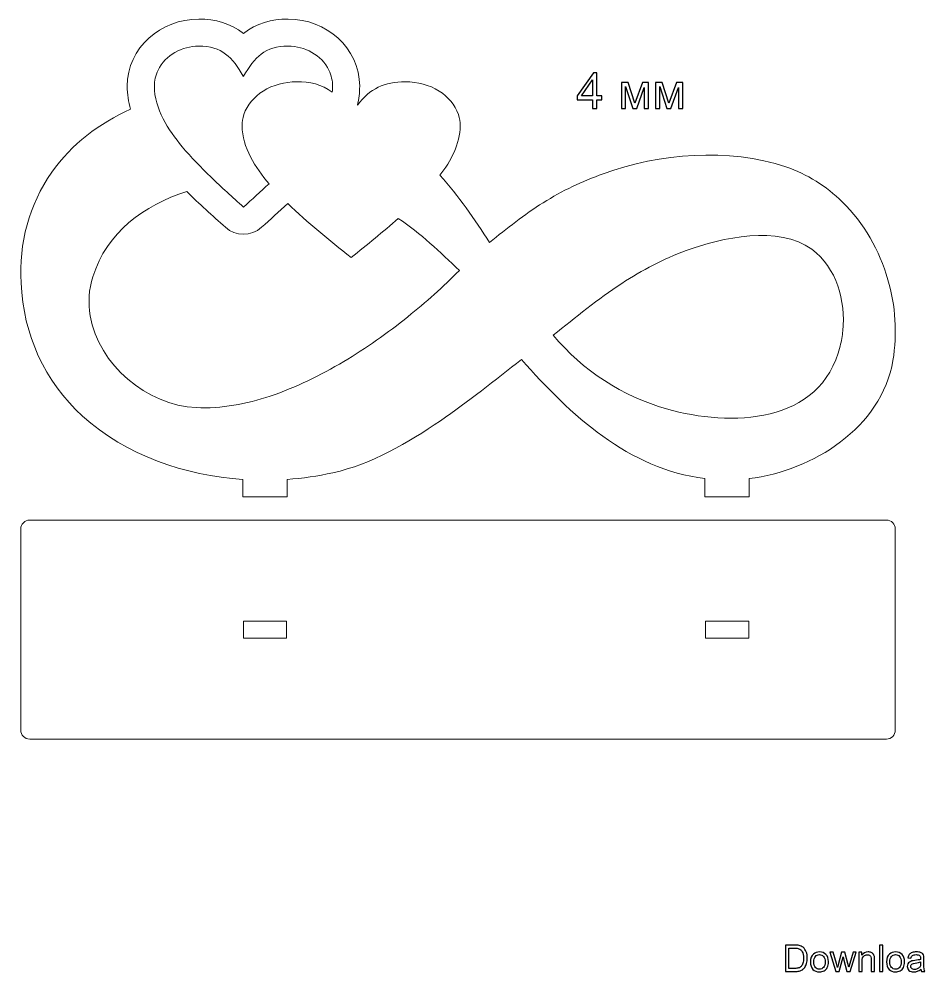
# Model space of a CAD drawing. Header units: millimetres. Extents: x -214 to 203, y -182 to 37.
# Drawn here: x -214 to -6.7, y -181.5 to 36.5 of the extents above; entities that cross this region are included whole.
import ezdxf

# ---------------------------------------------------------------- set-up
doc = ezdxf.new("R2010")
doc.units = ezdxf.units.MM
doc.header["$MEASUREMENT"] = 0
doc.layers.add('Layer 1', color=7, linetype='Continuous')

msp = doc.modelspace()

# ---------------------------------------------------------------- linework, layer by layer
at = {"layer": 'Layer 1', "lineweight": 9}
for points, knots in [([(-98.9671, -41.3913), (-105.1202, -46.1388), (-111.1523, -51.0087), (-117.5669, -55.41), (-117.5669, -55.41), (-124.9181, -60.454), (-133.3658, -65.351), (-142.1388, -67.3132), (-142.1388, -67.3132), (-145.5942, -68.0861), (-149.1123, -68.5881), (-152.6444, -68.8325), (-152.6444, -68.8325), (-152.6444, -68.8325), (-152.6444, -72.8381), (-152.6444, -72.8381), (-152.6444, -72.8381), (-152.6444, -72.8381), (-162.7444, -72.8381), (-162.7444, -72.8381), (-162.7444, -72.8381), (-162.7444, -72.8381), (-162.7444, -68.8332), (-162.7444, -68.8332), (-162.7444, -68.8332), (-175.9405, -67.9245), (-189.5235, -63.3631), (-199.4143, -54.3416), (-199.4143, -54.3416), (-208.2505, -46.2821), (-212.9168, -35.7805), (-213.509, -23.8608), (-213.509, -23.8608), (-213.9604, -14.7765), (-211.7362, -6.0038), (-206.4708, 1.4655), (-206.4708, 1.4655), (-201.9399, 7.8928), (-195.6188, 12.7001), (-188.4548, 15.8588), (-188.4548, 15.8588), (-188.933, 17.5771), (-189.2013, 19.3415), (-189.2013, 21.1266), (-189.2013, 21.1266), (-189.2013, 30.0255), (-181.4375, 36.5094), (-172.8357, 36.5094), (-172.8357, 36.5094), (-169.0326, 36.5094), (-165.5978, 35.5857), (-162.6138, 33.1867), (-162.6138, 33.1867), (-159.63, 35.5857), (-156.195, 36.5094), (-152.3921, 36.5094), (-152.3921, 36.5094), (-143.7903, 36.5094), (-136.0265, 30.0256), (-136.0265, 21.1266), (-136.0265, 21.1266), (-136.0265, 19.6682), (-136.2068, 18.2212), (-136.5346, 16.8017), (-136.5346, 16.8017), (-133.6281, 20.6484), (-130.4466, 22.1597), (-125.5303, 22.1597), (-125.5303, 22.1597), (-122.8393, 22.1597), (-120.1245, 21.4654), (-117.8396, 20.0242), (-117.8396, 20.0242), (-115.8369, 18.761), (-114.1802, 16.9177), (-113.4402, 14.6407), (-113.4402, 14.6407), (-113.1711, 13.8125), (-113.0331, 12.9515), (-113.0331, 12.0806), (-113.0331, 12.0806), (-113.0331, 7.9063), (-115.1934, 3.9978), (-117.6485, 0.755), (-117.6485, 0.755), (-113.4241, -4.0121), (-109.6866, -9.2323), (-106.3006, -14.6218), (-106.3006, -14.6218), (-102.3543, -11.4182), (-98.3507, -8.2321), (-94.0457, -5.5188), (-94.0457, -5.5188), (-89.6721, -2.7622), (-85.1513, -0.642), (-80.2956, 1.1235), (-80.2956, 1.1235), (-67.384, 5.8179), (-51.6432, 7.1102), (-38.4915, 2.6792), (-38.4915, 2.6792), (-33.618, 1.0372), (-29.2639, -1.7091), (-25.5976, -5.3057), (-25.5976, -5.3057), (-20.6222, -10.1866), (-17.0803, -16.4601), (-15.1554, -23.1391), (-15.1554, -23.1391), (-13.4371, -29.1015), (-12.9794, -35.4808), (-14.0148, -41.6082), (-14.0148, -41.6082), (-16.622, -57.0379), (-32.337, -66.835), (-46.9195, -68.6511), (-46.9195, -68.6511), (-46.9195, -68.6511), (-46.9195, -72.8381), (-46.9195, -72.8381), (-46.9195, -72.8381), (-46.9195, -72.8381), (-57.0195, -72.8381), (-57.0195, -72.8381), (-57.0195, -72.8381), (-57.0195, -72.8381), (-57.0195, -68.637), (-57.0195, -68.637), (-57.0195, -68.637), (-74.4659, -66.472), (-87.867, -54.0853), (-98.9671, -41.3913)], [0, 0, 0, 0, 0.02941176, 0.02941176, 0.02941176, 0.02941176, 0.05882353, 0.05882353, 0.05882353, 0.05882353, 0.08823529, 0.08823529, 0.08823529, 0.08823529, 0.11764706, 0.11764706, 0.11764706, 0.11764706, 0.14705882, 0.14705882, 0.14705882, 0.14705882, 0.17647059, 0.17647059, 0.17647059, 0.17647059, 0.20588235, 0.20588235, 0.20588235, 0.20588235, 0.23529412, 0.23529412, 0.23529412, 0.23529412, 0.26470588, 0.26470588, 0.26470588, 0.26470588, 0.29411765, 0.29411765, 0.29411765, 0.29411765, 0.32352941, 0.32352941, 0.32352941, 0.32352941, 0.35294118, 0.35294118, 0.35294118, 0.35294118, 0.38235294, 0.38235294, 0.38235294, 0.38235294, 0.41176471, 0.41176471, 0.41176471, 0.41176471, 0.44117647, 0.44117647, 0.44117647, 0.44117647, 0.47058824, 0.47058824, 0.47058824, 0.47058824, 0.5, 0.5, 0.5, 0.5, 0.52941176, 0.52941176, 0.52941176, 0.52941176, 0.55882353, 0.55882353, 0.55882353, 0.55882353, 0.58823529, 0.58823529, 0.58823529, 0.58823529, 0.61764706, 0.61764706, 0.61764706, 0.61764706, 0.64705882, 0.64705882, 0.64705882, 0.64705882, 0.67647059, 0.67647059, 0.67647059, 0.67647059, 0.70588235, 0.70588235, 0.70588235, 0.70588235, 0.73529412, 0.73529412, 0.73529412, 0.73529412, 0.76470588, 0.76470588, 0.76470588, 0.76470588, 0.79411765, 0.79411765, 0.79411765, 0.79411765, 0.82352941, 0.82352941, 0.82352941, 0.82352941, 0.85294118, 0.85294118, 0.85294118, 0.85294118, 0.88235294, 0.88235294, 0.88235294, 0.88235294, 0.91176471, 0.91176471, 0.91176471, 0.91176471, 0.94117647, 0.94117647, 0.94117647, 0.94117647, 1, 1, 1, 1]), ([(-156.762, -1.1653), (-159.8619, 2.4778), (-162.9228, 7.1211), (-162.9228, 12.0806), (-162.9228, 12.0806), (-162.9228, 12.9516), (-162.7847, 13.8127), (-162.5156, 14.6409), (-162.5156, 14.6409), (-161.7756, 16.9179), (-160.119, 18.7611), (-158.1163, 20.0243), (-158.1163, 20.0243), (-155.8314, 21.4655), (-153.1166, 22.1597), (-150.4257, 22.1597), (-150.4257, 22.1597), (-147.4376, 22.1597), (-144.7005, 21.5995), (-142.2944, 19.7705), (-142.2944, 19.7705), (-142.2465, 20.2209), (-142.2204, 20.6736), (-142.2204, 21.1266), (-142.2204, 21.1266), (-142.2204, 22.4081), (-142.5125, 23.6583), (-143.0719, 24.8106), (-143.0719, 24.8106), (-144.7777, 28.3244), (-148.5619, 30.3154), (-152.3921, 30.3154), (-152.3921, 30.3154), (-157.6494, 30.3154), (-160.1361, 27.8123), (-162.57, 23.4122), (-162.57, 23.4122), (-162.57, 23.4122), (-162.6138, 23.3331), (-162.6138, 23.3331), (-162.6138, 23.3331), (-162.6138, 23.3331), (-162.6576, 23.4122), (-162.6576, 23.4122), (-162.6576, 23.4122), (-165.0917, 27.8123), (-167.5783, 30.3154), (-172.8357, 30.3154), (-172.8357, 30.3154), (-176.6657, 30.3154), (-180.4499, 28.3245), (-182.1557, 24.8109), (-182.1557, 24.8109), (-182.7152, 23.6585), (-183.0073, 22.4082), (-183.0073, 21.1266), (-183.0073, 21.1266), (-183.0073, 15.9866), (-179.793, 11.1117), (-176.6303, 7.3002), (-176.6303, 7.3002), (-174.6056, 4.8603), (-172.3671, 2.5747), (-170.0858, 0.3752), (-170.0858, 0.3752), (-167.6457, -1.9772), (-165.1281, -4.2501), (-162.6138, -6.5225), (-162.6138, -6.5225), (-160.652, -4.7493), (-158.6895, -2.976), (-156.762, -1.1653)], [0, 0, 0, 0, 0.05263158, 0.05263158, 0.05263158, 0.05263158, 0.10526316, 0.10526316, 0.10526316, 0.10526316, 0.15789474, 0.15789474, 0.15789474, 0.15789474, 0.21052632, 0.21052632, 0.21052632, 0.21052632, 0.26315789, 0.26315789, 0.26315789, 0.26315789, 0.31578947, 0.31578947, 0.31578947, 0.31578947, 0.36842105, 0.36842105, 0.36842105, 0.36842105, 0.42105263, 0.42105263, 0.42105263, 0.42105263, 0.47368421, 0.47368421, 0.47368421, 0.47368421, 0.52631579, 0.52631579, 0.52631579, 0.52631579, 0.57894737, 0.57894737, 0.57894737, 0.57894737, 0.63157895, 0.63157895, 0.63157895, 0.63157895, 0.68421053, 0.68421053, 0.68421053, 0.68421053, 0.73684211, 0.73684211, 0.73684211, 0.73684211, 0.78947368, 0.78947368, 0.78947368, 0.78947368, 0.84210526, 0.84210526, 0.84210526, 0.84210526, 0.89473684, 0.89473684, 0.89473684, 0.89473684, 1, 1, 1, 1]), ([(-127.181, -9.1082), (-130.6741, -12.1951), (-134.317, -15.1206), (-137.9465, -18.0448), (-137.9465, -18.0448), (-137.9465, -18.0448), (-137.9779, -18.0701), (-137.9779, -18.0701), (-137.9779, -18.0701), (-137.9779, -18.0701), (-138.0093, -18.0448), (-138.0093, -18.0448), (-138.0093, -18.0448), (-142.9258, -14.0837), (-147.9452, -10.0859), (-152.4811, -5.6902), (-152.4811, -5.6902), (-154.4614, -7.5368), (-156.4855, -9.3326), (-158.4941, -11.148), (-158.4941, -11.148), (-160.8432, -13.2712), (-164.3845, -13.2712), (-166.7336, -11.148), (-166.7336, -11.148), (-169.7231, -8.4461), (-172.7341, -5.7864), (-175.6037, -2.9542), (-175.6037, -2.9542), (-185.4222, -6.1025), (-193.8876, -12.2925), (-197.0877, -22.4714), (-197.0877, -22.4714), (-198.0007, -25.3754), (-198.1868, -28.4041), (-197.6785, -31.4029), (-197.6785, -31.4029), (-195.7799, -42.6032), (-184.662, -51.8702), (-173.4214, -52.409), (-173.4214, -52.409), (-167.6929, -52.6835), (-161.9147, -51.5522), (-156.4968, -49.7518), (-156.4968, -49.7518), (-150.6324, -47.8029), (-144.9834, -45.0157), (-139.6819, -41.8554), (-139.6819, -41.8554), (-134.553, -38.7979), (-129.6419, -35.325), (-124.9833, -31.5921), (-124.9833, -31.5921), (-120.8801, -28.3043), (-116.9184, -24.7772), (-113.219, -21.0392), (-113.219, -21.0392), (-117.6136, -16.8092), (-122.0842, -12.4932), (-127.181, -9.1082)], [0, 0, 0, 0, 0.0625, 0.0625, 0.0625, 0.0625, 0.125, 0.125, 0.125, 0.125, 0.1875, 0.1875, 0.1875, 0.1875, 0.25, 0.25, 0.25, 0.25, 0.3125, 0.3125, 0.3125, 0.3125, 0.375, 0.375, 0.375, 0.375, 0.4375, 0.4375, 0.4375, 0.4375, 0.5, 0.5, 0.5, 0.5, 0.5625, 0.5625, 0.5625, 0.5625, 0.625, 0.625, 0.625, 0.625, 0.6875, 0.6875, 0.6875, 0.6875, 0.75, 0.75, 0.75, 0.75, 0.8125, 0.8125, 0.8125, 0.8125, 0.875, 0.875, 0.875, 0.875, 1, 1, 1, 1]), ([(-91.7298, -35.8334), (-85.0808, -43.8856), (-75.8331, -49.8527), (-65.7954, -52.7029), (-65.7954, -52.7029), (-51.229, -56.8391), (-30.498, -56.3528), (-26.0844, -38.3164), (-26.0844, -38.3164), (-25.8034, -37.1684), (-25.6045, -35.9999), (-25.4868, -34.8239), (-25.4868, -34.8239), (-24.8055, -28.0178), (-26.854, -20.3744), (-32.5812, -16.1743), (-32.5812, -16.1743), (-40.1312, -10.6374), (-53.2314, -13.4642), (-61.3311, -16.4702), (-61.3311, -16.4702), (-66.5595, -18.4105), (-71.3887, -20.9372), (-76.0505, -23.9877), (-76.0505, -23.9877), (-81.5287, -27.5724), (-86.6306, -31.7373), (-91.7298, -35.8334)], [0, 0, 0, 0, 0.125, 0.125, 0.125, 0.125, 0.25, 0.25, 0.25, 0.25, 0.375, 0.375, 0.375, 0.375, 0.5, 0.5, 0.5, 0.5, 0.625, 0.625, 0.625, 0.625, 0.75, 0.75, 0.75, 0.75, 1, 1, 1, 1]), ([(-211.5165, -78.1451), (-211.5165, -78.1451), (-15.5163, -78.1451), (-15.5163, -78.1451), (-15.5163, -78.1451), (-14.3887, -78.1451), (-13.4664, -79.0675), (-13.4664, -80.1951), (-13.4664, -80.1951), (-13.4664, -80.1951), (-13.4664, -126.1952), (-13.4664, -126.1952), (-13.4664, -126.1952), (-13.4664, -127.3228), (-14.3886, -128.2453), (-15.5163, -128.2453), (-15.5163, -128.2453), (-15.5163, -128.2453), (-211.5165, -128.2453), (-211.5165, -128.2453), (-211.5165, -128.2453), (-212.6442, -128.2453), (-213.5664, -127.3228), (-213.5664, -126.1952), (-213.5664, -126.1952), (-213.5664, -126.1952), (-213.5664, -80.1951), (-213.5664, -80.1951), (-213.5664, -80.1951), (-213.5664, -79.0675), (-212.6441, -78.1451), (-211.5165, -78.1451)], [0, 0, 0, 0, 0.11111111, 0.11111111, 0.11111111, 0.11111111, 0.22222222, 0.22222222, 0.22222222, 0.22222222, 0.33333333, 0.33333333, 0.33333333, 0.33333333, 0.44444444, 0.44444444, 0.44444444, 0.44444444, 0.55555556, 0.55555556, 0.55555556, 0.55555556, 0.66666667, 0.66666667, 0.66666667, 0.66666667, 0.77777778, 0.77777778, 0.77777778, 0.77777778, 1, 1, 1, 1]), ([(-162.6444, -101.2452), (-162.6444, -101.2452), (-162.6444, -105.1452), (-162.6444, -105.1452), (-162.6444, -105.1452), (-162.6444, -105.1452), (-152.7444, -105.1452), (-152.7444, -105.1452), (-152.7444, -105.1452), (-152.7444, -105.1452), (-152.7444, -101.2452), (-152.7444, -101.2452), (-152.7444, -101.2452), (-152.7444, -101.2452), (-162.6444, -101.2452), (-162.6444, -101.2452)], [0, 0, 0, 0, 0.2, 0.2, 0.2, 0.2, 0.4, 0.4, 0.4, 0.4, 0.6, 0.6, 0.6, 0.6, 1, 1, 1, 1]), ([(-56.9195, -101.2452), (-56.9195, -101.2452), (-56.9195, -105.1452), (-56.9195, -105.1452), (-56.9195, -105.1452), (-56.9195, -105.1452), (-47.0195, -105.1452), (-47.0195, -105.1452), (-47.0195, -105.1452), (-47.0195, -105.1452), (-47.0195, -101.2452), (-47.0195, -101.2452), (-47.0195, -101.2452), (-47.0195, -101.2452), (-56.9195, -101.2452), (-56.9195, -101.2452)], [0, 0, 0, 0, 0.2, 0.2, 0.2, 0.2, 0.4, 0.4, 0.4, 0.4, 0.6, 0.6, 0.6, 0.6, 1, 1, 1, 1])]:
    msp.add_open_spline(points, degree=3, knots=knots, dxfattribs=at)
at = {"layer": 'Layer 1', "color": 1}
for points, knots in [([(-82.7274, 16.0781), (-82.7274, 16.0781), (-82.7274, 18.0179), (-82.7274, 18.0179), (-82.7274, 18.0179), (-82.7274, 18.0179), (-86.2553, 18.0179), (-86.2553, 18.0179), (-86.2553, 18.0179), (-86.2553, 18.0179), (-86.2553, 18.9367), (-86.2553, 18.9367), (-86.2553, 18.9367), (-86.2553, 18.9367), (-82.5458, 24.2003), (-82.5458, 24.2003), (-82.5458, 24.2003), (-82.5458, 24.2003), (-81.7291, 24.2003), (-81.7291, 24.2003), (-81.7291, 24.2003), (-81.7291, 24.2003), (-81.7291, 18.9367), (-81.7291, 18.9367), (-81.7291, 18.9367), (-81.7291, 18.9367), (-80.6287, 18.9367), (-80.6287, 18.9367), (-80.6287, 18.9367), (-80.6287, 18.9367), (-80.6287, 18.0179), (-80.6287, 18.0179), (-80.6287, 18.0179), (-80.6287, 18.0179), (-81.7291, 18.0179), (-81.7291, 18.0179), (-81.7291, 18.0179), (-81.7291, 18.0179), (-81.7291, 16.0781), (-81.7291, 16.0781), (-81.7291, 16.0781), (-81.7291, 16.0781), (-82.7274, 16.0781), (-82.7274, 16.0781)], [0, 0, 0, 0, 0.08333333, 0.08333333, 0.08333333, 0.08333333, 0.16666667, 0.16666667, 0.16666667, 0.16666667, 0.25, 0.25, 0.25, 0.25, 0.33333333, 0.33333333, 0.33333333, 0.33333333, 0.41666667, 0.41666667, 0.41666667, 0.41666667, 0.5, 0.5, 0.5, 0.5, 0.58333333, 0.58333333, 0.58333333, 0.58333333, 0.66666667, 0.66666667, 0.66666667, 0.66666667, 0.75, 0.75, 0.75, 0.75, 0.83333333, 0.83333333, 0.83333333, 0.83333333, 1, 1, 1, 1]), ([(-82.7274, 18.9367), (-82.7274, 18.9367), (-82.7274, 22.5913), (-82.7274, 22.5913), (-82.7274, 22.5913), (-82.7274, 22.5913), (-85.274, 18.9367), (-85.274, 18.9367), (-85.274, 18.9367), (-85.274, 18.9367), (-82.7274, 18.9367), (-82.7274, 18.9367)], [0, 0, 0, 0, 0.25, 0.25, 0.25, 0.25, 0.5, 0.5, 0.5, 0.5, 1, 1, 1, 1]), ([(-76.148, 21.9655), (-76.148, 21.9655), (-74.6128, 21.9655), (-74.6128, 21.9655), (-74.6128, 21.9655), (-74.6128, 21.9655), (-73.0568, 17.254), (-73.0568, 17.254), (-73.0568, 17.254), (-73.0568, 17.254), (-71.3344, 21.9655), (-71.3344, 21.9655), (-71.3344, 21.9655), (-71.3344, 21.9655), (-69.9089, 21.9655), (-69.9089, 21.9655), (-69.9089, 21.9655), (-69.9089, 21.9655), (-69.9089, 16.0781), (-69.9089, 16.0781), (-69.9089, 16.0781), (-69.9089, 16.0781), (-70.9072, 16.0781), (-70.9072, 16.0781), (-70.9072, 16.0781), (-70.9072, 16.0781), (-70.9072, 20.8179), (-70.9072, 20.8179), (-70.9072, 20.8179), (-70.9072, 20.8179), (-72.6409, 16.0781), (-72.6409, 16.0781), (-72.6409, 16.0781), (-72.6409, 16.0781), (-73.5332, 16.0781), (-73.5332, 16.0781), (-73.5332, 16.0781), (-73.5332, 16.0781), (-75.1725, 21.0448), (-75.1725, 21.0448), (-75.1725, 21.0448), (-75.1725, 21.0448), (-75.1725, 16.0781), (-75.1725, 16.0781), (-75.1725, 16.0781), (-75.1725, 16.0781), (-76.148, 16.0781), (-76.148, 16.0781), (-76.148, 16.0781), (-76.148, 16.0781), (-76.148, 21.9655), (-76.148, 21.9655)], [0, 0, 0, 0, 0.07142857, 0.07142857, 0.07142857, 0.07142857, 0.14285714, 0.14285714, 0.14285714, 0.14285714, 0.21428571, 0.21428571, 0.21428571, 0.21428571, 0.28571429, 0.28571429, 0.28571429, 0.28571429, 0.35714286, 0.35714286, 0.35714286, 0.35714286, 0.42857143, 0.42857143, 0.42857143, 0.42857143, 0.5, 0.5, 0.5, 0.5, 0.57142857, 0.57142857, 0.57142857, 0.57142857, 0.64285714, 0.64285714, 0.64285714, 0.64285714, 0.71428571, 0.71428571, 0.71428571, 0.71428571, 0.78571429, 0.78571429, 0.78571429, 0.78571429, 0.85714286, 0.85714286, 0.85714286, 0.85714286, 1, 1, 1, 1]), ([(-68.349, 21.9655), (-68.349, 21.9655), (-66.8139, 21.9655), (-66.8139, 21.9655), (-66.8139, 21.9655), (-66.8139, 21.9655), (-65.2578, 17.254), (-65.2578, 17.254), (-65.2578, 17.254), (-65.2578, 17.254), (-63.5355, 21.9655), (-63.5355, 21.9655), (-63.5355, 21.9655), (-63.5355, 21.9655), (-62.1099, 21.9655), (-62.1099, 21.9655), (-62.1099, 21.9655), (-62.1099, 21.9655), (-62.1099, 16.0781), (-62.1099, 16.0781), (-62.1099, 16.0781), (-62.1099, 16.0781), (-63.1082, 16.0781), (-63.1082, 16.0781), (-63.1082, 16.0781), (-63.1082, 16.0781), (-63.1082, 20.8179), (-63.1082, 20.8179), (-63.1082, 20.8179), (-63.1082, 20.8179), (-64.8419, 16.0781), (-64.8419, 16.0781), (-64.8419, 16.0781), (-64.8419, 16.0781), (-65.7343, 16.0781), (-65.7343, 16.0781), (-65.7343, 16.0781), (-65.7343, 16.0781), (-67.3735, 21.0448), (-67.3735, 21.0448), (-67.3735, 21.0448), (-67.3735, 21.0448), (-67.3735, 16.0781), (-67.3735, 16.0781), (-67.3735, 16.0781), (-67.3735, 16.0781), (-68.349, 16.0781), (-68.349, 16.0781), (-68.349, 16.0781), (-68.349, 16.0781), (-68.349, 21.9655), (-68.349, 21.9655)], [0, 0, 0, 0, 0.07142857, 0.07142857, 0.07142857, 0.07142857, 0.14285714, 0.14285714, 0.14285714, 0.14285714, 0.21428571, 0.21428571, 0.21428571, 0.21428571, 0.28571429, 0.28571429, 0.28571429, 0.28571429, 0.35714286, 0.35714286, 0.35714286, 0.35714286, 0.42857143, 0.42857143, 0.42857143, 0.42857143, 0.5, 0.5, 0.5, 0.5, 0.57142857, 0.57142857, 0.57142857, 0.57142857, 0.64285714, 0.64285714, 0.64285714, 0.64285714, 0.71428571, 0.71428571, 0.71428571, 0.71428571, 0.78571429, 0.78571429, 0.78571429, 0.78571429, 0.85714286, 0.85714286, 0.85714286, 0.85714286, 1, 1, 1, 1])]:
    msp.add_open_spline(points, degree=3, knots=knots, dxfattribs=at)
at = {"layer": 'Layer 1', "color": 250}
for points, knots in [([(-38.6267, -181.4374), (-38.6267, -181.4374), (-38.6267, -175.3752), (-38.6267, -175.3752), (-38.6267, -175.3752), (-38.6267, -175.3752), (-36.5382, -175.3752), (-36.5382, -175.3752), (-36.5382, -175.3752), (-36.0669, -175.3752), (-35.7071, -175.4035), (-35.4587, -175.4613), (-35.4587, -175.4613), (-35.1116, -175.5418), (-34.8152, -175.6871), (-34.5697, -175.8959), (-34.5697, -175.8959), (-34.2494, -176.1669), (-34.0109, -176.5112), (-33.8529, -176.9317), (-33.8529, -176.9317), (-33.6934, -177.3522), (-33.6144, -177.8334), (-33.6144, -178.3739), (-33.6144, -178.3739), (-33.6144, -178.8339), (-33.668, -179.2417), (-33.7752, -179.5973), (-33.7752, -179.5973), (-33.8825, -179.9529), (-34.0208, -180.2478), (-34.1887, -180.4807), (-34.1887, -180.4807), (-34.358, -180.7135), (-34.5415, -180.8969), (-34.7419, -181.0296), (-34.7419, -181.0296), (-34.9408, -181.1636), (-35.1821, -181.2652), (-35.4644, -181.3344), (-35.4644, -181.3344), (-35.748, -181.4035), (-36.0725, -181.4374), (-36.4394, -181.4374), (-36.4394, -181.4374), (-36.4394, -181.4374), (-38.6267, -181.4374), (-38.6267, -181.4374)], [0, 0, 0, 0, 0.07692308, 0.07692308, 0.07692308, 0.07692308, 0.15384615, 0.15384615, 0.15384615, 0.15384615, 0.23076923, 0.23076923, 0.23076923, 0.23076923, 0.30769231, 0.30769231, 0.30769231, 0.30769231, 0.38461538, 0.38461538, 0.38461538, 0.38461538, 0.46153846, 0.46153846, 0.46153846, 0.46153846, 0.53846154, 0.53846154, 0.53846154, 0.53846154, 0.61538462, 0.61538462, 0.61538462, 0.61538462, 0.69230769, 0.69230769, 0.69230769, 0.69230769, 0.76923077, 0.76923077, 0.76923077, 0.76923077, 0.84615385, 0.84615385, 0.84615385, 0.84615385, 1, 1, 1, 1]), ([(-37.8223, -180.7262), (-37.8223, -180.7262), (-36.5297, -180.7262), (-36.5297, -180.7262), (-36.5297, -180.7262), (-36.1304, -180.7262), (-35.8171, -180.6895), (-35.5899, -180.6147), (-35.5899, -180.6147), (-35.3628, -180.5399), (-35.1821, -180.4355), (-35.0467, -180.3), (-35.0467, -180.3), (-34.8576, -180.1095), (-34.7094, -179.8527), (-34.6036, -179.531), (-34.6036, -179.531), (-34.4977, -179.2092), (-34.4441, -178.8198), (-34.4441, -178.3612), (-34.4441, -178.3612), (-34.4441, -177.7262), (-34.5485, -177.2379), (-34.756, -176.8964), (-34.756, -176.8964), (-34.9634, -176.5549), (-35.216, -176.3263), (-35.5137, -176.2106), (-35.5137, -176.2106), (-35.7282, -176.1274), (-36.074, -176.0864), (-36.5509, -176.0864), (-36.5509, -176.0864), (-36.5509, -176.0864), (-37.8223, -176.0864), (-37.8223, -176.0864), (-37.8223, -176.0864), (-37.8223, -176.0864), (-37.8223, -180.7262), (-37.8223, -180.7262)], [0, 0, 0, 0, 0.09090909, 0.09090909, 0.09090909, 0.09090909, 0.18181818, 0.18181818, 0.18181818, 0.18181818, 0.27272727, 0.27272727, 0.27272727, 0.27272727, 0.36363636, 0.36363636, 0.36363636, 0.36363636, 0.45454545, 0.45454545, 0.45454545, 0.45454545, 0.54545455, 0.54545455, 0.54545455, 0.54545455, 0.63636364, 0.63636364, 0.63636364, 0.63636364, 0.72727273, 0.72727273, 0.72727273, 0.72727273, 0.81818182, 0.81818182, 0.81818182, 0.81818182, 1, 1, 1, 1]), ([(-17.0901, -181.4374), (-17.0901, -181.4374), (-17.0901, -175.3752), (-17.0901, -175.3752), (-17.0901, -175.3752), (-17.0901, -175.3752), (-16.3451, -175.3752), (-16.3451, -175.3752), (-16.3451, -175.3752), (-16.3451, -175.3752), (-16.3451, -181.4374), (-16.3451, -181.4374), (-16.3451, -181.4374), (-16.3451, -181.4374), (-17.0901, -181.4374), (-17.0901, -181.4374)], [0, 0, 0, 0, 0.2, 0.2, 0.2, 0.2, 0.4, 0.4, 0.4, 0.4, 0.6, 0.6, 0.6, 0.6, 1, 1, 1, 1]), ([(-32.8848, -179.2403), (-32.8848, -178.4289), (-32.659, -177.8278), (-32.2061, -177.4369), (-32.2061, -177.4369), (-31.8293, -177.1123), (-31.3678, -176.95), (-30.8246, -176.95), (-30.8246, -176.95), (-30.222, -176.95), (-29.7281, -177.1476), (-29.3443, -177.5427), (-29.3443, -177.5427), (-28.9619, -177.9364), (-28.77, -178.4825), (-28.77, -179.1782), (-28.77, -179.1782), (-28.77, -179.7426), (-28.8546, -180.1857), (-29.024, -180.5089), (-29.024, -180.5089), (-29.1933, -180.832), (-29.4403, -181.0832), (-29.7648, -181.2624), (-29.7648, -181.2624), (-30.088, -181.4416), (-30.4422, -181.5305), (-30.8246, -181.5305), (-30.8246, -181.5305), (-31.4398, -181.5305), (-31.9365, -181.3344), (-32.3161, -180.9407), (-32.3161, -180.9407), (-32.6957, -180.547), (-32.8848, -179.9797), (-32.8848, -179.2403)], [0, 0, 0, 0, 0.1, 0.1, 0.1, 0.1, 0.2, 0.2, 0.2, 0.2, 0.3, 0.3, 0.3, 0.3, 0.4, 0.4, 0.4, 0.4, 0.5, 0.5, 0.5, 0.5, 0.6, 0.6, 0.6, 0.6, 0.7, 0.7, 0.7, 0.7, 0.8, 0.8, 0.8, 0.8, 1, 1, 1, 1]), ([(-32.1228, -179.2417), (-32.1228, -179.8033), (-32, -180.2238), (-31.7545, -180.5018), (-31.7545, -180.5018), (-31.5075, -180.7812), (-31.1985, -180.9209), (-30.8246, -180.9209), (-30.8246, -180.9209), (-30.4549, -180.9209), (-30.1472, -180.7812), (-29.9003, -180.5004), (-29.9003, -180.5004), (-29.6548, -180.2196), (-29.532, -179.792), (-29.532, -179.2177), (-29.532, -179.2177), (-29.532, -178.6758), (-29.6562, -178.2652), (-29.9031, -177.9872), (-29.9031, -177.9872), (-30.1501, -177.7078), (-30.4577, -177.5681), (-30.8246, -177.5681), (-30.8246, -177.5681), (-31.1985, -177.5681), (-31.5075, -177.7064), (-31.7545, -177.9844), (-31.7545, -177.9844), (-32, -178.2624), (-32.1228, -178.6815), (-32.1228, -179.2417)], [0, 0, 0, 0, 0.11111111, 0.11111111, 0.11111111, 0.11111111, 0.22222222, 0.22222222, 0.22222222, 0.22222222, 0.33333333, 0.33333333, 0.33333333, 0.33333333, 0.44444444, 0.44444444, 0.44444444, 0.44444444, 0.55555556, 0.55555556, 0.55555556, 0.55555556, 0.66666667, 0.66666667, 0.66666667, 0.66666667, 0.77777778, 0.77777778, 0.77777778, 0.77777778, 1, 1, 1, 1]), ([(-27.1063, -181.4374), (-27.1063, -181.4374), (-28.4341, -177.0432), (-28.4341, -177.0432), (-28.4341, -177.0432), (-28.4341, -177.0432), (-27.6552, -177.0432), (-27.6552, -177.0432), (-27.6552, -177.0432), (-27.6552, -177.0432), (-26.9539, -179.579), (-26.9539, -179.579), (-26.9539, -179.579), (-26.9539, -179.579), (-26.7055, -180.523), (-26.7055, -180.523), (-26.7055, -180.523), (-26.6956, -180.4764), (-26.6194, -180.1745), (-26.4783, -179.6171), (-26.4783, -179.6171), (-26.4783, -179.6171), (-25.7826, -177.0432), (-25.7826, -177.0432), (-25.7826, -177.0432), (-25.7826, -177.0432), (-25.0192, -177.0432), (-25.0192, -177.0432), (-25.0192, -177.0432), (-25.0192, -177.0432), (-24.3574, -179.5945), (-24.3574, -179.5945), (-24.3574, -179.5945), (-24.3574, -179.5945), (-24.1415, -180.4313), (-24.1415, -180.4313), (-24.1415, -180.4313), (-24.1415, -180.4313), (-23.8889, -179.5832), (-23.8889, -179.5832), (-23.8889, -179.5832), (-23.8889, -179.5832), (-23.1297, -177.0432), (-23.1297, -177.0432), (-23.1297, -177.0432), (-23.1297, -177.0432), (-22.4058, -177.0432), (-22.4058, -177.0432), (-22.4058, -177.0432), (-22.4058, -177.0432), (-23.7845, -181.4374), (-23.7845, -181.4374), (-23.7845, -181.4374), (-23.7845, -181.4374), (-24.555, -181.4374), (-24.555, -181.4374), (-24.555, -181.4374), (-24.555, -181.4374), (-25.2521, -178.8085), (-25.2521, -178.8085), (-25.2521, -178.8085), (-25.2521, -178.8085), (-25.4285, -178.0564), (-25.4285, -178.0564), (-25.4285, -178.0564), (-25.4285, -178.0564), (-26.3175, -181.4374), (-26.3175, -181.4374), (-26.3175, -181.4374), (-26.3175, -181.4374), (-27.1063, -181.4374), (-27.1063, -181.4374)], [0, 0, 0, 0, 0.05263158, 0.05263158, 0.05263158, 0.05263158, 0.10526316, 0.10526316, 0.10526316, 0.10526316, 0.15789474, 0.15789474, 0.15789474, 0.15789474, 0.21052632, 0.21052632, 0.21052632, 0.21052632, 0.26315789, 0.26315789, 0.26315789, 0.26315789, 0.31578947, 0.31578947, 0.31578947, 0.31578947, 0.36842105, 0.36842105, 0.36842105, 0.36842105, 0.42105263, 0.42105263, 0.42105263, 0.42105263, 0.47368421, 0.47368421, 0.47368421, 0.47368421, 0.52631579, 0.52631579, 0.52631579, 0.52631579, 0.57894737, 0.57894737, 0.57894737, 0.57894737, 0.63157895, 0.63157895, 0.63157895, 0.63157895, 0.68421053, 0.68421053, 0.68421053, 0.68421053, 0.73684211, 0.73684211, 0.73684211, 0.73684211, 0.78947368, 0.78947368, 0.78947368, 0.78947368, 0.84210526, 0.84210526, 0.84210526, 0.84210526, 0.89473684, 0.89473684, 0.89473684, 0.89473684, 1, 1, 1, 1]), ([(-21.7821, -181.4374), (-21.7821, -181.4374), (-21.7821, -177.0432), (-21.7821, -177.0432), (-21.7821, -177.0432), (-21.7821, -177.0432), (-21.1132, -177.0432), (-21.1132, -177.0432), (-21.1132, -177.0432), (-21.1132, -177.0432), (-21.1132, -177.6669), (-21.1132, -177.6669), (-21.1132, -177.6669), (-20.7915, -177.1885), (-20.3258, -176.95), (-19.7176, -176.95), (-19.7176, -176.95), (-19.4523, -176.95), (-19.2096, -176.998), (-18.9881, -177.0926), (-18.9881, -177.0926), (-18.7665, -177.1871), (-18.6, -177.3127), (-18.49, -177.4665), (-18.49, -177.4665), (-18.3799, -177.6203), (-18.3023, -177.8038), (-18.2585, -178.0154), (-18.2585, -178.0154), (-18.2317, -178.1537), (-18.2176, -178.395), (-18.2176, -178.7393), (-18.2176, -178.7393), (-18.2176, -178.7393), (-18.2176, -181.4374), (-18.2176, -181.4374), (-18.2176, -181.4374), (-18.2176, -181.4374), (-18.9627, -181.4374), (-18.9627, -181.4374), (-18.9627, -181.4374), (-18.9627, -181.4374), (-18.9627, -178.7676), (-18.9627, -178.7676), (-18.9627, -178.7676), (-18.9627, -178.4642), (-18.9909, -178.237), (-19.0488, -178.0874), (-19.0488, -178.0874), (-19.1066, -177.9378), (-19.2096, -177.8179), (-19.3564, -177.7276), (-19.3564, -177.7276), (-19.5031, -177.6387), (-19.6767, -177.5935), (-19.8743, -177.5935), (-19.8743, -177.5935), (-20.1904, -177.5935), (-20.4627, -177.6937), (-20.6927, -177.8955), (-20.6927, -177.8955), (-20.9227, -178.0959), (-21.037, -178.4783), (-21.037, -179.0399), (-21.037, -179.0399), (-21.037, -179.0399), (-21.037, -181.4374), (-21.037, -181.4374), (-21.037, -181.4374), (-21.037, -181.4374), (-21.7821, -181.4374), (-21.7821, -181.4374)], [0, 0, 0, 0, 0.05263158, 0.05263158, 0.05263158, 0.05263158, 0.10526316, 0.10526316, 0.10526316, 0.10526316, 0.15789474, 0.15789474, 0.15789474, 0.15789474, 0.21052632, 0.21052632, 0.21052632, 0.21052632, 0.26315789, 0.26315789, 0.26315789, 0.26315789, 0.31578947, 0.31578947, 0.31578947, 0.31578947, 0.36842105, 0.36842105, 0.36842105, 0.36842105, 0.42105263, 0.42105263, 0.42105263, 0.42105263, 0.47368421, 0.47368421, 0.47368421, 0.47368421, 0.52631579, 0.52631579, 0.52631579, 0.52631579, 0.57894737, 0.57894737, 0.57894737, 0.57894737, 0.63157895, 0.63157895, 0.63157895, 0.63157895, 0.68421053, 0.68421053, 0.68421053, 0.68421053, 0.73684211, 0.73684211, 0.73684211, 0.73684211, 0.78947368, 0.78947368, 0.78947368, 0.78947368, 0.84210526, 0.84210526, 0.84210526, 0.84210526, 0.89473684, 0.89473684, 0.89473684, 0.89473684, 1, 1, 1, 1]), ([(-15.4716, -179.2403), (-15.4716, -178.4289), (-15.2458, -177.8278), (-14.7929, -177.4369), (-14.7929, -177.4369), (-14.4161, -177.1123), (-13.9546, -176.95), (-13.4114, -176.95), (-13.4114, -176.95), (-12.8088, -176.95), (-12.3149, -177.1476), (-11.9311, -177.5427), (-11.9311, -177.5427), (-11.5487, -177.9364), (-11.3568, -178.4825), (-11.3568, -179.1782), (-11.3568, -179.1782), (-11.3568, -179.7426), (-11.4414, -180.1857), (-11.6108, -180.5089), (-11.6108, -180.5089), (-11.7801, -180.832), (-12.0271, -181.0832), (-12.3516, -181.2624), (-12.3516, -181.2624), (-12.6748, -181.4416), (-13.029, -181.5305), (-13.4114, -181.5305), (-13.4114, -181.5305), (-14.0266, -181.5305), (-14.5233, -181.3344), (-14.9029, -180.9407), (-14.9029, -180.9407), (-15.2825, -180.547), (-15.4716, -179.9797), (-15.4716, -179.2403)], [0, 0, 0, 0, 0.1, 0.1, 0.1, 0.1, 0.2, 0.2, 0.2, 0.2, 0.3, 0.3, 0.3, 0.3, 0.4, 0.4, 0.4, 0.4, 0.5, 0.5, 0.5, 0.5, 0.6, 0.6, 0.6, 0.6, 0.7, 0.7, 0.7, 0.7, 0.8, 0.8, 0.8, 0.8, 1, 1, 1, 1]), ([(-14.7096, -179.2417), (-14.7096, -179.8033), (-14.5868, -180.2238), (-14.3413, -180.5018), (-14.3413, -180.5018), (-14.0943, -180.7812), (-13.7853, -180.9209), (-13.4114, -180.9209), (-13.4114, -180.9209), (-13.0417, -180.9209), (-12.734, -180.7812), (-12.4871, -180.5004), (-12.4871, -180.5004), (-12.2416, -180.2196), (-12.1188, -179.792), (-12.1188, -179.2177), (-12.1188, -179.2177), (-12.1188, -178.6758), (-12.243, -178.2652), (-12.4899, -177.9872), (-12.4899, -177.9872), (-12.7369, -177.7078), (-13.0445, -177.5681), (-13.4114, -177.5681), (-13.4114, -177.5681), (-13.7853, -177.5681), (-14.0943, -177.7064), (-14.3413, -177.9844), (-14.3413, -177.9844), (-14.5868, -178.2624), (-14.7096, -178.6815), (-14.7096, -179.2417)], [0, 0, 0, 0, 0.11111111, 0.11111111, 0.11111111, 0.11111111, 0.22222222, 0.22222222, 0.22222222, 0.22222222, 0.33333333, 0.33333333, 0.33333333, 0.33333333, 0.44444444, 0.44444444, 0.44444444, 0.44444444, 0.55555556, 0.55555556, 0.55555556, 0.55555556, 0.66666667, 0.66666667, 0.66666667, 0.66666667, 0.77777778, 0.77777778, 0.77777778, 0.77777778, 1, 1, 1, 1]), ([(-7.6131, -180.8871), (-7.8897, -181.1227), (-8.1564, -181.2878), (-8.4118, -181.3852), (-8.4118, -181.3852), (-8.6672, -181.4826), (-8.9409, -181.5305), (-9.2345, -181.5305), (-9.2345, -181.5305), (-9.7171, -181.5305), (-10.0882, -181.4134), (-10.3478, -181.1778), (-10.3478, -181.1778), (-10.6075, -180.9435), (-10.7373, -180.6429), (-10.7373, -180.2775), (-10.7373, -180.2775), (-10.7373, -180.063), (-10.6879, -179.8668), (-10.5905, -179.689), (-10.5905, -179.689), (-10.4918, -179.5112), (-10.3634, -179.3701), (-10.2053, -179.2629), (-10.2053, -179.2629), (-10.0459, -179.1556), (-9.8681, -179.0738), (-9.6691, -179.0187), (-9.6691, -179.0187), (-9.5223, -178.9806), (-9.3008, -178.944), (-9.0059, -178.9073), (-9.0059, -178.9073), (-8.4047, -178.8367), (-7.9602, -178.7506), (-7.6766, -178.6519), (-7.6766, -178.6519), (-7.6738, -178.5503), (-7.6724, -178.4853), (-7.6724, -178.4585), (-7.6724, -178.4585), (-7.6724, -178.1566), (-7.7429, -177.9435), (-7.884, -177.8193), (-7.884, -177.8193), (-8.0745, -177.6514), (-8.3582, -177.5681), (-8.7335, -177.5681), (-8.7335, -177.5681), (-9.0849, -177.5681), (-9.3445, -177.6302), (-9.511, -177.753), (-9.511, -177.753), (-9.679, -177.8757), (-9.8017, -178.0931), (-9.8822, -178.4063), (-9.8822, -178.4063), (-9.8822, -178.4063), (-10.6103, -178.3047), (-10.6103, -178.3047), (-10.6103, -178.3047), (-10.544, -177.9929), (-10.4353, -177.7403), (-10.2829, -177.5484), (-10.2829, -177.5484), (-10.1305, -177.3565), (-9.9104, -177.2097), (-9.6225, -177.1053), (-9.6225, -177.1053), (-9.3361, -177.0023), (-9.0016, -176.95), (-8.6234, -176.95), (-8.6234, -176.95), (-8.2481, -176.95), (-7.9419, -176.9938), (-7.7062, -177.0827), (-7.7062, -177.0827), (-7.472, -177.1716), (-7.2984, -177.2817), (-7.1883, -177.4157), (-7.1883, -177.4157), (-7.0783, -177.5498), (-7.0007, -177.7191), (-6.9555, -177.9237), (-6.9555, -177.9237), (-6.9315, -178.0507), (-6.9188, -178.2793), (-6.9188, -178.6081), (-6.9188, -178.6081), (-6.9188, -178.6081), (-6.9188, -179.5959), (-6.9188, -179.5959), (-6.9188, -179.5959), (-6.9188, -180.2859), (-6.9033, -180.722), (-6.8723, -180.9068), (-6.8723, -180.9068), (-6.8426, -181.0917), (-6.7805, -181.2681), (-6.6902, -181.4374), (-6.6902, -181.4374), (-6.6902, -181.4374), (-7.4692, -181.4374), (-7.4692, -181.4374), (-7.4692, -181.4374), (-7.5439, -181.2808), (-7.5919, -181.0973), (-7.6131, -180.8871)], [0, 0, 0, 0, 0.03571429, 0.03571429, 0.03571429, 0.03571429, 0.07142857, 0.07142857, 0.07142857, 0.07142857, 0.10714286, 0.10714286, 0.10714286, 0.10714286, 0.14285714, 0.14285714, 0.14285714, 0.14285714, 0.17857143, 0.17857143, 0.17857143, 0.17857143, 0.21428571, 0.21428571, 0.21428571, 0.21428571, 0.25, 0.25, 0.25, 0.25, 0.28571429, 0.28571429, 0.28571429, 0.28571429, 0.32142857, 0.32142857, 0.32142857, 0.32142857, 0.35714286, 0.35714286, 0.35714286, 0.35714286, 0.39285714, 0.39285714, 0.39285714, 0.39285714, 0.42857143, 0.42857143, 0.42857143, 0.42857143, 0.46428571, 0.46428571, 0.46428571, 0.46428571, 0.5, 0.5, 0.5, 0.5, 0.53571429, 0.53571429, 0.53571429, 0.53571429, 0.57142857, 0.57142857, 0.57142857, 0.57142857, 0.60714286, 0.60714286, 0.60714286, 0.60714286, 0.64285714, 0.64285714, 0.64285714, 0.64285714, 0.67857143, 0.67857143, 0.67857143, 0.67857143, 0.71428571, 0.71428571, 0.71428571, 0.71428571, 0.75, 0.75, 0.75, 0.75, 0.78571429, 0.78571429, 0.78571429, 0.78571429, 0.82142857, 0.82142857, 0.82142857, 0.82142857, 0.85714286, 0.85714286, 0.85714286, 0.85714286, 0.89285714, 0.89285714, 0.89285714, 0.89285714, 0.92857143, 0.92857143, 0.92857143, 0.92857143, 1, 1, 1, 1]), ([(-7.6724, -179.2361), (-7.9433, -179.3461), (-8.3497, -179.4393), (-8.8916, -179.5155), (-8.8916, -179.5155), (-9.1992, -179.5592), (-9.4165, -179.6086), (-9.5435, -179.6636), (-9.5435, -179.6636), (-9.6705, -179.7187), (-9.7679, -179.7991), (-9.837, -179.9035), (-9.837, -179.9035), (-9.9062, -180.0093), (-9.9414, -180.1265), (-9.9414, -180.2563), (-9.9414, -180.2563), (-9.9414, -180.4524), (-9.8666, -180.6175), (-9.7157, -180.7488), (-9.7157, -180.7488), (-9.5647, -180.88), (-9.3445, -180.9463), (-9.0552, -180.9463), (-9.0552, -180.9463), (-8.7688, -180.9463), (-8.5134, -180.8842), (-8.289, -180.7587), (-8.289, -180.7587), (-8.0661, -180.6345), (-7.901, -180.4637), (-7.7965, -180.2478), (-7.7965, -180.2478), (-7.7161, -180.0799), (-7.6766, -179.833), (-7.6766, -179.507), (-7.6766, -179.507), (-7.6766, -179.507), (-7.6724, -179.2361), (-7.6724, -179.2361)], [0, 0, 0, 0, 0.09090909, 0.09090909, 0.09090909, 0.09090909, 0.18181818, 0.18181818, 0.18181818, 0.18181818, 0.27272727, 0.27272727, 0.27272727, 0.27272727, 0.36363636, 0.36363636, 0.36363636, 0.36363636, 0.45454545, 0.45454545, 0.45454545, 0.45454545, 0.54545455, 0.54545455, 0.54545455, 0.54545455, 0.63636364, 0.63636364, 0.63636364, 0.63636364, 0.72727273, 0.72727273, 0.72727273, 0.72727273, 0.81818182, 0.81818182, 0.81818182, 0.81818182, 1, 1, 1, 1])]:
    msp.add_open_spline(points, degree=3, knots=knots, dxfattribs=at)

doc.saveas('drawing.dxf')
